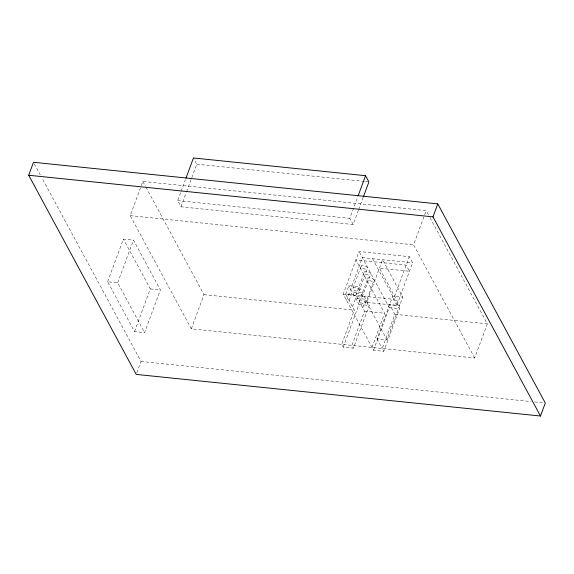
<?xml version="1.0" encoding="UTF-8"?>
<svg xmlns="http://www.w3.org/2000/svg" width="574" height="574" viewBox="0 0 574 574"><rect width="100%" height="100%" fill="white"/><g stroke="black" fill="none" stroke-linecap="round" stroke-linejoin="round"><path stroke-width="0.43" stroke-dasharray="2.87 2.15" d="M430.026 217.704L487.319 323.822L474.676 358.011L191.321 328.837L130.205 215.645L141.003 186.464M141.312 185.632L142.847 181.463L426.209 210.629L429.603 216.922M107.625 281.734L123.403 239.078L133.469 240.119L160.376 289.956L144.598 332.604L134.524 331.571L107.625 281.734L117.692 282.767L144.598 332.604M117.692 282.767L133.469 240.119M358.391 210.314L353.132 224.534L181.004 206.812L177.667 200.627L180.76 192.261M181.068 191.429L185.402 179.719M134.524 331.571L150.302 288.916L123.403 239.078M181.004 206.812L186.263 192.599M186.572 191.759L196.782 164.164L193.445 157.972M136.82 372.784L141.025 361.426L41.995 178.026M191.321 328.837L203.964 294.656L145.825 186.966M353.132 224.534L349.788 218.35L357.832 196.602M358.7 209.481L363.342 196.932M372.576 258.687L399.554 308.647L383.776 351.302L373.516 350.24L343.223 294.132L359.001 251.477L409.276 256.65L412.598 262.806L396.821 305.461L366.779 302.369L382.557 259.713L402.747 297.124L386.969 339.772L376.996 338.746L392.774 296.091L402.747 297.124M345.727 294.161L348.863 285.694L359.051 286.742L369.19 305.519L353.412 348.174L343.223 347.127L341.709 344.321L354.352 310.132L345.727 294.161L355.916 295.208L364.533 311.18L351.891 345.369L353.412 348.174M346.545 300.281L362.323 257.633L412.598 262.806M352.988 288.184L361.19 266.027M349.107 300.41L352.235 291.944L362.424 292.991M355.916 295.208L364.44 271.846M352.501 306.703L355.636 298.236L365.817 299.284L362.689 307.75M359.202 290.58A3.329 1.586 20.3 0 0 355.091 287.524A3.329 1.586 20.3 0 0 353.993 290.042A3.329 1.586 20.3 0 0 359.202 290.58L367.396 268.417A3.329 1.586 20.3 0 0 363.292 265.367A3.329 1.586 20.3 0 0 362.187 267.879A3.329 1.586 20.3 0 0 367.396 268.417M359.288 301.458L367.884 278.139M343.223 347.127L359.001 304.471L348.863 285.694M362.316 296.679A3.329 1.586 20.3 0 0 358.456 293.558A3.329 1.586 20.3 0 0 357.006 295.933A3.329 1.586 20.3 0 0 362.316 296.679L370.553 274.415A3.329 1.586 20.3 0 0 366.693 271.301A3.329 1.586 20.3 0 0 365.243 273.676A3.329 1.586 20.3 0 0 370.553 274.415M365.573 303.079A3.257 1.55 20.3 0 0 361.792 300.03A3.257 1.55 20.3 0 0 360.379 302.354A3.257 1.55 20.3 0 0 365.573 303.079L373.868 280.657A3.257 1.55 20.3 0 0 370.094 277.601A3.257 1.55 20.3 0 0 368.673 279.925A3.257 1.55 20.3 0 0 373.868 280.657M372.002 347.435L384.645 313.253L355.866 259.943L406.141 265.123L409.463 271.272L379.421 268.18L399.619 305.59L389.638 304.564L394.898 314.308L382.255 348.49L383.776 351.302M373.516 350.24L389.294 307.592L359.001 251.477M474.676 358.011L413.56 244.818L424.358 215.637M424.667 214.798L426.209 210.629M396.821 305.461L393.499 299.305L409.276 256.65M196.782 164.164L364.447 181.42M365.344 181.513L368.91 181.879M177.667 200.627L349.788 218.35M130.205 215.645L413.56 244.818M343.223 294.132L393.499 299.305M359.001 304.471L369.19 305.519M389.294 307.592L399.554 308.647M150.302 288.916L160.376 289.956M203.964 294.656L354.352 310.132M364.533 311.18L384.645 313.253M394.898 314.308L487.319 323.822M141.025 361.426L531.05 401.578M534.616 401.944L543.521 402.862M366.779 302.369L386.969 339.772M376.996 338.746L382.255 348.49M142.847 181.463L145.394 186.177M34.347 163.855L40.295 174.876"/><path stroke-width="0.86" d="M28.7 175.249L33.493 162.284L437.775 203.885L545.3 403.041L540.5 416.028L136.225 374.406L28.7 175.249L432.975 216.864L540.5 416.028M186.019 178.048L193.445 157.972L365.566 175.694L368.91 181.879L363.342 196.932M358.14 195.763L365.566 175.694M432.975 216.864L437.775 203.885"/></g></svg>
